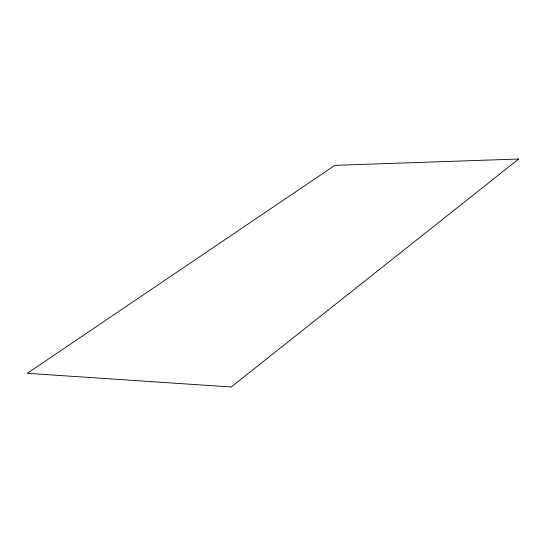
<?xml version="1.0" encoding="UTF-8"?>
<svg xmlns="http://www.w3.org/2000/svg" width="546" height="546" viewBox="0 0 546 546"><rect width="100%" height="100%" fill="white"/><g stroke="black" fill="none" stroke-linecap="round" stroke-linejoin="round"><path stroke-width="0.82" d="M518.7 159.016L231.211 386.984L27.3 373.307L334.862 165.342L518.7 159.016"/></g></svg>
